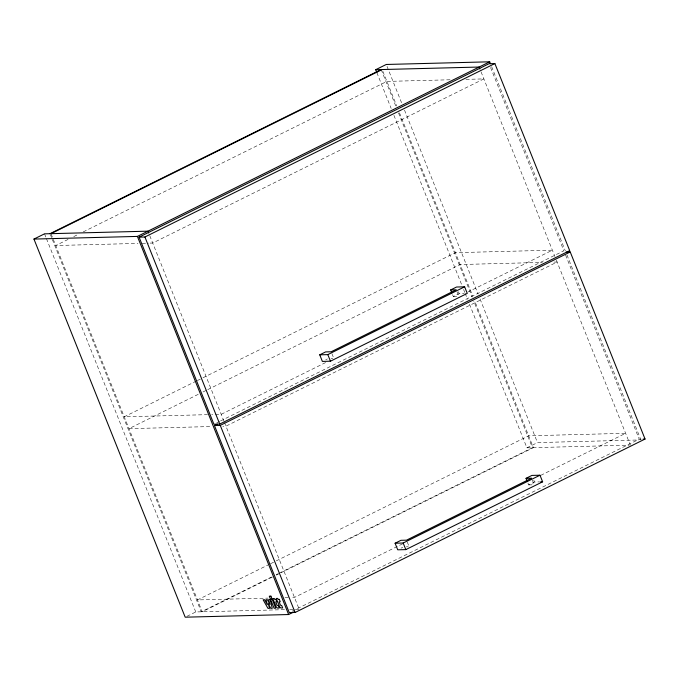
<?xml version="1.0" encoding="UTF-8"?>
<svg xmlns="http://www.w3.org/2000/svg" width="679" height="679" viewBox="0 0 679 679"><rect width="100%" height="100%" fill="white"/><g stroke="black" fill="none" stroke-linecap="round" stroke-linejoin="round"><path stroke-width="0.51" stroke-dasharray="3.4 2.55" d="M68.061 239.415L55.729 245.526L137.947 243.413M73.756 236.589L78.501 234.238M83.245 231.887L386.894 81.404L451.196 79.749M196.35 381.063L124.232 416.804L207.502 414.657M197.3 380.588L202.045 378.237M202.987 377.77L455.397 252.673L552.375 250.178L467.924 292.029M198.243 394.329L128.976 428.661L212.247 426.514M202.987 391.978L206.781 390.094M207.732 389.627L460.141 264.53L542.36 262.417M325.725 359.751L327.405 358.919M452.562 294.635L453.317 296.519L459.182 293.608L464.232 293.481M325.589 362.569L221.21 414.3L211.721 414.546M216.762 422.822L219.614 421.404M220.556 420.938L563.876 250.789L490.23 66.661M269.597 564.19L197.479 599.93L268.103 598.114M270.539 563.723L275.284 561.363M276.234 560.896L528.644 435.808L625.622 433.304L541.171 475.156M186.946 616.32L195.756 611.957L285.494 609.64M469.478 304.2L526.921 447.826L537.488 442.589L638.82 439.975M271.473 577.014L201.247 611.813L51.986 238.618M276.217 574.663L278.11 573.721M279.061 573.246L532.421 447.69L473.738 300.967M272.44 576.989L202.223 611.787L50.984 233.669M276.234 575.105L280.028 573.22M280.979 572.753L533.388 447.665L474.706 300.941M402.63 543.82L294.457 597.435L291.291 597.512M401.085 548.148L402.757 547.316M527.914 483.041L528.669 484.916L534.543 482.014L539.593 481.878M292.123 611.219L639.228 439.186L641.171 439.143M465.947 79.367L483.872 78.9L152.707 243.031L149.541 243.107M142.166 243.303L148.489 243.141M553.954 262.111L557.12 262.035L225.946 426.157L222.788 426.242M453.317 296.519L457.018 296.426M331.021 358.436L332.871 358.385M526.921 447.826L629.306 445.186M528.669 484.916L532.37 484.823M406.373 546.833L408.232 546.782M284.968 597.673L290.239 597.537M289.695 609.53L299.193 609.292M491.63 66.644L565.386 251.052M566.965 254.981L640.934 439.924M565.582 255.058L639.228 439.186M481.063 71.881L554.93 256.56M556.39 260.21L630.367 445.161M387.03 66.406L401.747 103.2M404.497 110.091L478.075 294.049M480.045 298.964L537.488 442.589M382.88 71.371L396.723 105.975M399.481 112.867L472.737 296.019M381.182 69.572L395.755 106M398.514 112.892L472.16 297.029M376.845 72.611L391.18 108.436M393.93 115.328L462 285.511M463.57 289.449L464.759 292.394M465.149 293.379L467.508 299.286M458.435 291.732L459.182 293.608M533.787 480.129L534.543 482.014M456.984 291.673L458.868 296.375M532.344 480.07L533.847 483.838M331.921 353.657L333.796 358.359M407.273 542.054L409.157 546.756M149.787 235.732L224.045 421.396M224.435 422.38L298.828 608.376M50.407 234.679L51.587 237.633M44.517 233.839L46.07 237.709M46.452 238.677L195.756 611.957"/><path stroke-width="1.02" d="M293.914 611.906L288.626 614.529L185.189 617.194L33.95 239.076L44.517 233.839L147.963 231.174L148.693 232.999M376.845 72.611L375.682 69.708L386.258 64.471L489.695 61.806L490.467 63.741M50.017 233.695L381.182 69.572M50.984 233.669L382.15 69.547M33.95 239.076L137.396 236.411L489.695 61.806M139.093 237.149L489.05 63.707L494.872 63.554L569.698 250.636L219.741 424.078L213.919 424.231L139.093 237.149L144.916 236.996L494.872 63.554M450.678 289.933L456.551 287.022L464.631 286.818L467.262 293.404L330.452 361.203L322.372 361.415L319.741 354.828L325.606 351.917L331.165 351.773L456.237 289.789L450.678 289.933L451.807 292.759M319.741 354.828L327.821 354.616L464.631 286.818M566.345 252.053L570.224 251.96L645.05 439.041L295.093 612.475L289.271 612.628L214.445 425.546L217.288 424.137M214.445 425.546L220.268 425.394L570.224 251.96M526.03 478.33L531.903 475.419L539.983 475.215L542.623 481.801L405.813 549.608L397.724 549.812L395.093 543.225L400.966 540.314L406.517 540.17L531.589 478.186L526.03 478.33L527.159 481.156M395.093 543.225L403.173 543.022L539.983 475.215M375.682 69.708L479.128 67.043L479.9 68.978M643.106 439.092L645.05 439.041M540.603 481.852L542.623 481.801M327.821 354.616L330.452 361.203M403.173 543.022L405.813 549.608M144.916 236.996L219.741 424.078M220.268 425.394L295.093 612.475M137.396 236.411L288.626 614.529M270.921 596.145L269.283 596.187L270.318 598.785L271.956 598.742L270.921 596.145M270.2 599.582L268.638 599.616L269.996 604.505L267.339 599.676L266.032 599.71L267.322 604.683L264.691 599.718L263.129 599.761L267.967 608.392L269.521 608.359L268.205 603.504L270.734 608.325L272.254 608.291L270.2 599.582M272.271 599.523L270.632 599.565L274.104 608.248L275.742 608.206L272.271 599.523M275.895 599.447L274.732 599.472L274.341 598.496L272.814 598.53L276.302 607.009L277.439 608.087L279.281 608.036L278.348 605.693L277.057 605.261L275.699 601.883L276.854 601.857L275.895 599.447M279.298 599.362L278.135 599.387L277.745 598.411L276.209 598.445L279.706 606.924L280.843 607.994L282.685 607.951L281.743 605.609L280.461 605.176L279.094 601.798L280.257 601.772L279.298 599.362"/></g></svg>
